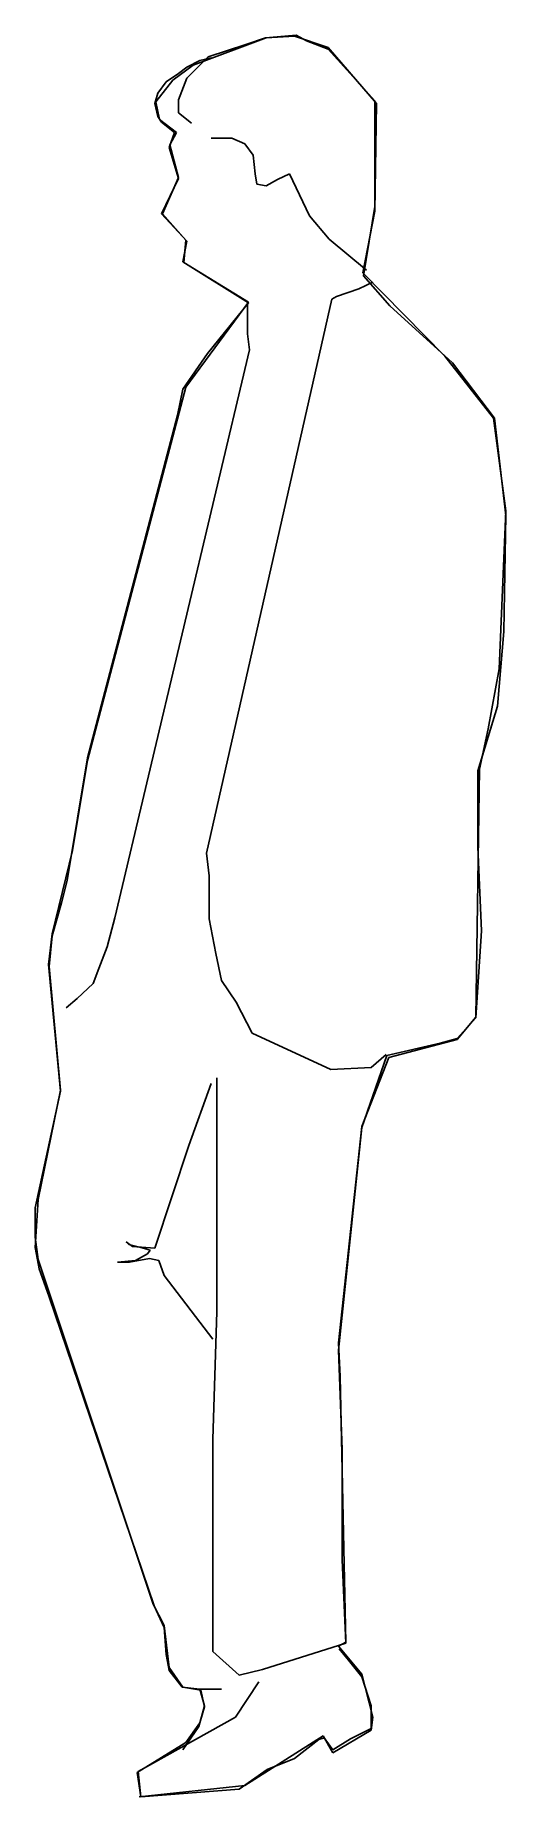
# Model space of a CAD drawing. Extents: x 8875 to 9313, y 21499 to 23137.
import ezdxf

# ---------------------------------------------------------------- set-up
doc = ezdxf.new("R2010")
doc.units = 0
doc.header["$LTSCALE"] = 1270
doc.header["$MEASUREMENT"] = 0
doc.layers.get('0').update_dxf_attribs({"linetype": 'CONTINUOUS'})

msp = doc.modelspace()

# ---------------------------------------------------------------- linework, layer by layer
at = {"linetype": 'CONTINUOUS'}
for p, q in [((9089.2, 23134.1), (9117.9, 23136.7)), ((9090.1, 23134.1), (9116.2, 23135.8)), ((9116.2, 23135.8), (9147.5, 23125.4)), ((9117.9, 23136.7), (9127.5, 23131.4)), ((9022.2, 23108.8), (9090.1, 23134.1)), ((9036.1, 23116.7), (9070.9, 23128)), ((9070.9, 23128), (9089.2, 23134.1)), ((9127.5, 23131.4), (9147.5, 23123.6)), ((9147.5, 23125.4), (9192.7, 23073.2)), ((9147.5, 23123.6), (9191, 23075.8)), ((9003.1, 23094.9), (9022.2, 23108.8)), ((9008.3, 23101), (9016.1, 23107.1)), ((9016.1, 23096.6), (9036.1, 23116.7)), ((9016.1, 23107.1), (9028.3, 23113.2)), ((9028.3, 23113.2), (9038.7, 23115.8)), ((8987.4, 23074.9), (9003.1, 23094.9)), ((8989.1, 23082.7), (8997, 23093.2)), ((8997, 23093.2), (9008.3, 23101)), ((9008.3, 23076.6), (9016.1, 23096.6)), ((8986.5, 23073.2), (8989.1, 23082.7)), ((8989.1, 23061), (8986.5, 23073.2)), ((8990.9, 23058.4), (8987.4, 23074.9)), ((9008.3, 23064.5), (9008.3, 23076.6)), ((9191, 23075.8), (9191, 22977.5)), ((9192.7, 23073.2), (9191, 22973.1)), ((8992.6, 23055.8), (8989.1, 23061)), ((9006.5, 23046.2), (8990.9, 23058.4)), ((9004.8, 23046.2), (8992.6, 23055.8)), ((9020.5, 23054.9), (9008.3, 23064.5)), ((8999.6, 23032.3), (9004.8, 23046.2)), ((9000.5, 23034.9), (9006.5, 23046.2)), ((9038.7, 23041), (9057.9, 23041)), ((9057.9, 23041), (9070.1, 23035.7)), ((9008.3, 23003.6), (8999.6, 23032.3)), ((9008.3, 23004.4), (9000.5, 23034.9)), ((9070.1, 23035.7), (9077.9, 23025.3)), ((9077.9, 23025.3), (9079.6, 23007.9)), ((9079.6, 23007.9), (9081.4, 22998.3)), ((9100.5, 23002.7), (9111.8, 23007.9)), ((9111.8, 23007.9), (9130.1, 22968.8)), ((8992.6, 22970.5), (9008.3, 23003.6)), ((8993.5, 22970.5), (9008.3, 23004.4)), ((9081.4, 22998.3), (9090.1, 22996.6)), ((9090.1, 22996.6), (9100.5, 23002.7)), ((9191, 22973.1), (9179.7, 22915.7)), ((9191, 22977.5), (9180.5, 22913.1)), ((9016.1, 22945.3), (8992.6, 22970.5)), ((9015.2, 22946.1), (8993.5, 22970.5)), ((9130.1, 22968.8), (9148.4, 22947)), ((9012.6, 22926.1), (9016.1, 22945.3)), ((9013.5, 22925.3), (9015.2, 22946.1)), ((9148.4, 22947), (9183.2, 22918.3)), ((9073.5, 22887.8), (9012.6, 22926.1)), ((9073.5, 22888.7), (9013.5, 22925.3)), ((9189.2, 22907), (9176.2, 22900.9)), ((9179.7, 22915.7), (9256.2, 22838.3)), ((9180.5, 22913.1), (9204.9, 22885.2)), ((9151, 22891.3), (9034.4, 22376.3)), ((9155.3, 22893.9), (9151, 22891.3)), ((9176.2, 22900.9), (9155.3, 22893.9)), ((9015.2, 22809.5), (9073.5, 22888.7)), ((9035.3, 22840.9), (9073.5, 22887.8)), ((9072.7, 22865.2), (9072.7, 22888.7)), ((9204.9, 22885.2), (9263.2, 22832.2)), ((9072.7, 22859.1), (9072.7, 22865.2)), ((9074.4, 22844.3), (9072.7, 22859.1)), ((8949.1, 22316.3), (9074.4, 22844.3)), ((9012.6, 22807.8), (9035.3, 22840.9)), ((9256.2, 22838.3), (9301.5, 22780.8)), ((9263.2, 22832.2), (9302.3, 22780.8)), ((8923.9, 22462.4), (9015.2, 22809.5)), ((9007.4, 22783.4), (9012.6, 22807.8)), ((8923.9, 22465), (9007.4, 22783.4)), ((9301.5, 22780.8), (9312.8, 22694.7)), ((9302.3, 22780.8), (9312.8, 22690.4)), ((9312.8, 22694.7), (9306.7, 22547.7)), ((9312.8, 22690.4), (9311, 22582.5)), ((9311, 22582.5), (9305, 22512.9)), ((9306.7, 22547.7), (9296.3, 22492)), ((9305, 22512.9), (9286.7, 22452.8)), ((9296.3, 22492), (9288.4, 22454.6)), ((8904.8, 22351.1), (8923.9, 22465)), ((8910, 22378.9), (8923.9, 22462.4)), ((9288.4, 22454.6), (9284.9, 22224)), ((9286.7, 22452.8), (9286.7, 22382.4)), ((8890.8, 22301.5), (8910, 22378.9)), ((9034.4, 22376.3), (9037, 22355.4)), ((9286.7, 22382.4), (9290.2, 22304.1)), ((8899.5, 22330.2), (8904.8, 22351.1)), ((9037, 22355.4), (9037, 22315.4)), ((8890.8, 22299.7), (8899.5, 22330.2)), ((8887.4, 22272.8), (8890.8, 22301.5)), ((8942.2, 22289.3), (8949.1, 22316.3)), ((9037, 22315.4), (9043.1, 22283.2)), ((9290.2, 22304.1), (9284.9, 22223.2)), ((8888.2, 22271), (8890.8, 22299.7)), ((8934.3, 22269.3), (8942.2, 22289.3)), ((8898.7, 22155.3), (8887.4, 22272.8)), ((8898.7, 22156.2), (8888.2, 22271)), ((8929.1, 22255.4), (8934.3, 22269.3)), ((9043.1, 22283.2), (9048.3, 22258)), ((8914.3, 22241.4), (8929.1, 22255.4)), ((9048.3, 22258), (9062.2, 22238)), ((8903.9, 22232.7), (8914.3, 22241.4)), ((9062.2, 22238), (9077, 22209.2)), ((9284.9, 22224), (9267.5, 22203.2)), ((9284.9, 22223.2), (9267.5, 22204)), ((9077, 22209.2), (9150.1, 22175.3)), ((9267.5, 22203.2), (9204, 22186.6)), ((9267.5, 22204), (9251.9, 22199.7)), ((9202.3, 22188.4), (9178.8, 22121.4)), ((9204, 22186.6), (9178.8, 22122.2)), ((9187.5, 22177.1), (9201.4, 22189.2)), ((9251.9, 22199.7), (9202.3, 22188.4)), ((9150.1, 22175.3), (9187.5, 22177.1)), ((8875.2, 22046.6), (8898.7, 22155.3)), ((8877.8, 22054.4), (8898.7, 22156.2)), ((9017.9, 22104.8), (9038.7, 22162.3)), ((9044, 22104), (9044, 22167.5)), ((9178.8, 22122.2), (9157.1, 21921.3)), ((9178.8, 22121.4), (9157.1, 21914.3)), ((8986.5, 22009.1), (9017.9, 22104.8)), ((9044, 22035.2), (9044, 22104)), ((8875.2, 22010), (8877.8, 22054.4)), ((8875.2, 22019.6), (8875.2, 22046.6)), ((9044, 21950), (9044, 22035.2)), ((8877.8, 21998.7), (8875.2, 22019.6)), ((8878.7, 21990), (8875.2, 22010)), ((8959.6, 22015.2), (8965.7, 22010.9)), ((8962.2, 22012.6), (8959.6, 22015.2)), ((8973.5, 22010), (8962.2, 22012.6)), ((8965.7, 22010.9), (8986.5, 22009.1)), ((8982.2, 22007.4), (8973.5, 22010)), ((8979.6, 22003.9), (8982.2, 22007.4)), ((8984.8, 21678.5), (8877.8, 21998.7)), ((8888.2, 21963.9), (8878.7, 21990)), ((8951.7, 21996.1), (8968.3, 21997.8)), ((8963, 21996.1), (8951.7, 21996.1)), ((8981.3, 21999.6), (8963, 21996.1)), ((8968.3, 21997.8), (8979.6, 22003.9)), ((8990, 21997.8), (8981.3, 21999.6)), ((8995.2, 21983.9), (8990, 21997.8)), ((9040.5, 21924.8), (8995.2, 21983.9)), ((8985.7, 21676.8), (8888.2, 21963.9)), ((9040.5, 21831.7), (9044, 21950)), ((9157.1, 21921.3), (9158.8, 21890)), ((9157.1, 21914.3), (9160.5, 21822.1)), ((9158.8, 21890), (9164, 21642.9)), ((9040.5, 21735.1), (9040.5, 21831.7)), ((9160.5, 21822.1), (9160.5, 21719.4)), ((9040.5, 21634.2), (9040.5, 21735.1)), ((9160.5, 21719.4), (9164, 21642)), ((8995.2, 21658.5), (8984.8, 21678.5)), ((8995.2, 21656.8), (8985.7, 21676.8)), ((8999.6, 21619.4), (8995.2, 21658.5)), ((8997, 21631.6), (8995.2, 21656.8)), ((8999.6, 21616.8), (8997, 21631.6)), ((9064.8, 21612.4), (9040.5, 21634.2)), ((9164, 21642), (9086.6, 21617.6)), ((9164, 21642.9), (9157.1, 21639.4)), ((9157.1, 21639.4), (9178.8, 21613.3)), ((9157.9, 21636.8), (9166.6, 21626.3)), ((9012.6, 21601.1), (8999.6, 21619.4)), ((9011.8, 21601.1), (8999.6, 21616.8)), ((9086.6, 21617.6), (9064.8, 21612.4)), ((9166.6, 21626.3), (9178.8, 21610.7)), ((9178.8, 21613.3), (9189.2, 21573.3)), ((9028.3, 21599.4), (9011.8, 21601.1)), ((9029.2, 21598.5), (9012.6, 21601.1)), ((9028.3, 21599.4), (9032.6, 21583.7)), ((9048.3, 21599.4), (9028.3, 21599.4)), ((9032.6, 21582.8), (9029.2, 21598.5)), ((9061.4, 21573.3), (9083.1, 21606.3)), ((9178.8, 21610.7), (9187.5, 21583.7)), ((9032.6, 21583.7), (9027.4, 21564.6)), ((9028.3, 21568.1), (9032.6, 21582.8)), ((9187.5, 21583.7), (9187.5, 21562.8)), ((8970.9, 21522.8), (9061.4, 21573.3)), ((9027.4, 21564.6), (9012.6, 21542.8)), ((9015.2, 21549.8), (9028.3, 21568.1)), ((9189.2, 21573.3), (9187.5, 21561.1)), ((8970, 21521.9), (9015.2, 21549.8)), ((9143.1, 21555.9), (9070.1, 21509.8)), ((9138.8, 21552.4), (9116.2, 21535)), ((9144, 21554.1), (9138.8, 21552.4)), ((9151.8, 21540.2), (9143.1, 21555.9)), ((9151.8, 21542.8), (9144, 21554.1)), ((9187.5, 21561.1), (9151.8, 21540.2)), ((9168.4, 21553.3), (9151.8, 21542.8)), ((9187.5, 21562.8), (9168.4, 21553.3)), ((9116.2, 21535), (9090.9, 21524.6)), ((8973.5, 21499.3), (8970, 21521.9)), ((8973.5, 21499.3), (8970.9, 21522.8)), ((9090.9, 21524.6), (9064.8, 21506.3)), ((9070.1, 21509.8), (8971.7, 21499.3)), ((9064.8, 21506.3), (8973.5, 21499.3))]:
    msp.add_line(p, q, dxfattribs=at)

doc.saveas('drawing.dxf')
